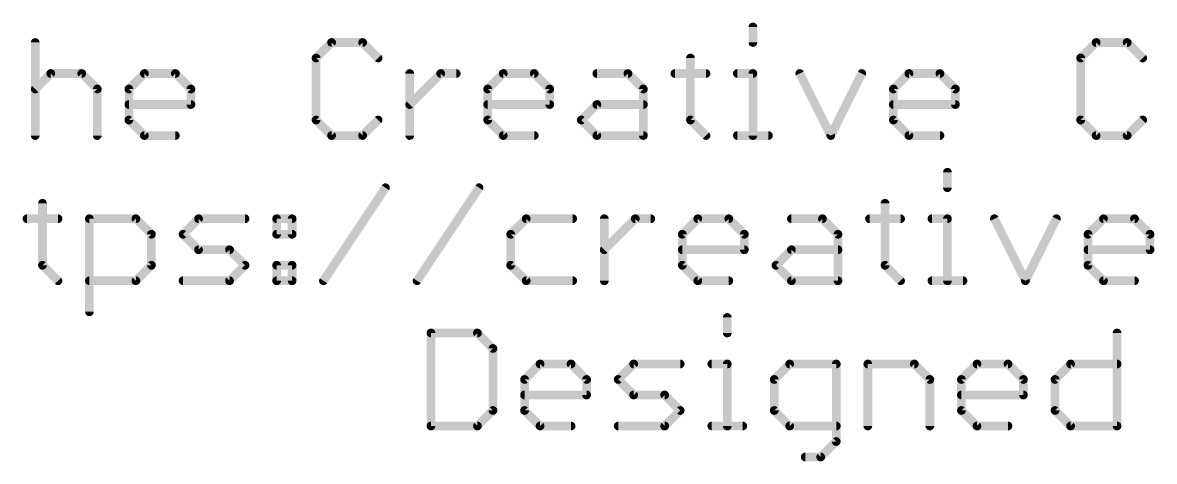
# Model space of a CAD drawing. Extents: x -38 to 87, y -12 to 48.
# Drawn here: x 4.37 to 24.16, y -11.97 to -4.3 of the extents above; entities that cross this region are included whole.
import ezdxf

# ---------------------------------------------------------------- set-up
doc = ezdxf.new("R2010")
doc.units = 0
doc.layers.add('51', color=53, linetype='CONTINUOUS')

msp = doc.modelspace()

# ---------------------------------------------------------------- linework, layer by layer
at = {"layer": '51', "const_width": 0.1524}
for points in [[(17.1362, -4.3756), (17.1362, -4.6468)], [(4.5864, -4.6468), (4.5864, -6.2738)], [(9.769, -4.6468), (9.4979, -4.918)], [(10.3114, -4.6468), (9.769, -4.6468)], [(10.5825, -4.918), (10.3114, -4.6468)], [(23.1391, -4.6468), (22.868, -4.918)], [(23.6815, -4.6468), (23.1391, -4.6468)], [(23.9526, -4.918), (23.6815, -4.6468)], [(9.4979, -4.918), (9.4979, -6.0026)], [(16.0448, -4.918), (16.0448, -6.0026)], [(22.868, -4.918), (22.868, -6.0026)], [(4.5864, -5.4603), (4.8576, -5.1891)], [(4.8576, -5.1891), (5.3999, -5.1891)], [(5.3999, -5.1891), (5.6711, -5.4603)], [(6.2236, -5.4603), (6.4947, -5.1891)], [(6.4947, -5.1891), (7.0371, -5.1891)], [(7.0371, -5.1891), (7.3082, -5.4603)], [(11.135, -6.2738), (11.135, -5.1891)], [(11.135, -5.7315), (11.6774, -5.1891)], [(11.6774, -5.1891), (11.9485, -5.1891)], [(12.4993, -5.4603), (12.7705, -5.1891)], [(12.7705, -5.1891), (13.3128, -5.1891)], [(13.3128, -5.1891), (13.584, -5.4603)], [(14.4076, -5.1891), (14.95, -5.1891)], [(14.95, -5.1891), (15.2211, -5.4603)], [(15.7736, -5.1891), (16.316, -5.1891)], [(16.8651, -5.1891), (17.1362, -5.1891)], [(17.1362, -5.1891), (17.1362, -6.2738)], [(17.9565, -5.1891), (18.4988, -6.2738)], [(18.4988, -6.2738), (19.0412, -5.1891)], [(19.5937, -5.4603), (19.8648, -5.1891)], [(19.8648, -5.1891), (20.4072, -5.1891)], [(20.4072, -5.1891), (20.6783, -5.4603)], [(5.6711, -5.4603), (5.6711, -6.2738)], [(6.2236, -6.0026), (6.2236, -5.4603)], [(7.3082, -5.4603), (7.3082, -5.7315)], [(12.4993, -6.0026), (12.4993, -5.4603)], [(13.584, -5.4603), (13.584, -5.7315)], [(15.2211, -5.4603), (15.2211, -6.2738)], [(19.5937, -6.0026), (19.5937, -5.4603)], [(20.6783, -5.4603), (20.6783, -5.7315)], [(7.3082, -5.7315), (6.2236, -5.7315)], [(13.584, -5.7315), (12.4993, -5.7315)], [(14.1365, -6.0026), (14.4076, -5.7315)], [(14.4076, -5.7315), (15.2211, -5.7315)], [(20.6783, -5.7315), (19.5937, -5.7315)], [(6.4947, -6.2738), (6.2236, -6.0026)], [(9.4979, -6.0026), (9.769, -6.2738)], [(10.3114, -6.2738), (10.5825, -6.0026)], [(12.7705, -6.2738), (12.4993, -6.0026)], [(14.4076, -6.2738), (14.1365, -6.0026)], [(16.0448, -6.0026), (16.316, -6.2738)], [(19.8648, -6.2738), (19.5937, -6.0026)], [(22.868, -6.0026), (23.1391, -6.2738)], [(23.6815, -6.2738), (23.9526, -6.0026)], [(7.0371, -6.2738), (6.4947, -6.2738)], [(9.769, -6.2738), (10.3114, -6.2738)], [(13.3128, -6.2738), (12.7705, -6.2738)], [(15.2211, -6.2738), (14.4076, -6.2738)], [(16.8651, -6.2738), (17.4074, -6.2738)], [(20.4072, -6.2738), (19.8648, -6.2738)], [(23.1391, -6.2738), (23.6815, -6.2738)], [(20.539, -6.9156), (20.539, -7.1868)], [(9.6263, -8.8138), (10.7109, -7.1868)], [(11.2634, -8.8138), (12.3481, -7.1868)], [(4.7131, -7.458), (4.7131, -8.5426)], [(19.4475, -7.458), (19.4475, -8.5426)], [(4.442, -7.7291), (4.9843, -7.7291)], [(5.5334, -9.3561), (5.5334, -7.7291)], [(5.5334, -7.7291), (6.3469, -7.7291)], [(6.3469, -7.7291), (6.618, -8.0003)], [(7.1705, -8.0003), (7.4417, -7.7291)], [(7.4417, -7.7291), (8.2552, -7.7291)], [(8.8077, -7.7291), (9.0789, -7.7291)], [(8.8077, -8.0003), (8.8077, -7.7291)], [(9.0789, -7.7291), (9.0789, -8.0003)], [(13.1718, -7.7291), (12.9006, -8.0003)], [(13.9853, -7.7291), (13.1718, -7.7291)], [(14.5377, -8.8138), (14.5377, -7.7291)], [(14.5377, -8.2715), (15.0801, -7.7291)], [(15.0801, -7.7291), (15.3512, -7.7291)], [(15.902, -8.0003), (16.1732, -7.7291)], [(16.1732, -7.7291), (16.7155, -7.7291)], [(16.7155, -7.7291), (16.9867, -8.0003)], [(17.8104, -7.7291), (18.3527, -7.7291)], [(18.3527, -7.7291), (18.6239, -8.0003)], [(19.1764, -7.7291), (19.7187, -7.7291)], [(20.2678, -7.7291), (20.539, -7.7291)], [(20.539, -7.7291), (20.539, -8.8138)], [(21.3592, -7.7291), (21.9016, -8.8138)], [(21.9016, -8.8138), (22.4439, -7.7291)], [(22.9964, -8.0003), (23.2675, -7.7291)], [(23.2675, -7.7291), (23.8099, -7.7291)], [(23.8099, -7.7291), (24.081, -8.0003)], [(6.618, -8.0003), (6.618, -8.5426)], [(7.4417, -8.2715), (7.1705, -8.0003)], [(9.0789, -8.0003), (8.8077, -8.0003)], [(12.9006, -8.0003), (12.9006, -8.5426)], [(15.902, -8.5426), (15.902, -8.0003)], [(16.9867, -8.0003), (16.9867, -8.2715)], [(18.6239, -8.0003), (18.6239, -8.8138)], [(22.9964, -8.5426), (22.9964, -8.0003)], [(24.081, -8.0003), (24.081, -8.2715)], [(7.984, -8.2715), (7.4417, -8.2715)], [(8.2552, -8.5426), (7.984, -8.2715)], [(16.9867, -8.2715), (15.902, -8.2715)], [(17.5392, -8.5426), (17.8104, -8.2715)], [(17.8104, -8.2715), (18.6239, -8.2715)], [(24.081, -8.2715), (22.9964, -8.2715)], [(4.7131, -8.5426), (4.9843, -8.8138)], [(6.618, -8.5426), (6.3469, -8.8138)], [(7.984, -8.8138), (8.2552, -8.5426)], [(8.8077, -8.5426), (9.0789, -8.5426)], [(8.8077, -8.8138), (8.8077, -8.5426)], [(9.0789, -8.5426), (9.0789, -8.8138)], [(12.9006, -8.5426), (13.1718, -8.8138)], [(16.1732, -8.8138), (15.902, -8.5426)], [(17.8104, -8.8138), (17.5392, -8.5426)], [(19.4475, -8.5426), (19.7187, -8.8138)], [(23.2675, -8.8138), (22.9964, -8.5426)], [(6.3469, -8.8138), (5.5334, -8.8138)], [(7.1705, -8.8138), (7.984, -8.8138)], [(9.0789, -8.8138), (8.8077, -8.8138)], [(13.1718, -8.8138), (13.9853, -8.8138)], [(16.7155, -8.8138), (16.1732, -8.8138)], [(18.6239, -8.8138), (17.8104, -8.8138)], [(20.2678, -8.8138), (20.8101, -8.8138)], [(23.8099, -8.8138), (23.2675, -8.8138)], [(16.6888, -9.4556), (16.6888, -9.7268)], [(11.5062, -9.7268), (11.5062, -11.3538)], [(12.3197, -9.7268), (11.5062, -9.7268)], [(12.5909, -9.998), (12.3197, -9.7268)], [(23.5052, -9.7268), (23.5052, -11.3538)], [(12.5909, -11.0826), (12.5909, -9.998)], [(13.1434, -10.5403), (13.4145, -10.2691)], [(13.4145, -10.2691), (13.9569, -10.2691)], [(13.9569, -10.2691), (14.228, -10.5403)], [(14.7805, -10.5403), (15.0517, -10.2691)], [(15.0517, -10.2691), (15.8652, -10.2691)], [(16.4177, -10.2691), (16.6888, -10.2691)], [(16.6888, -10.2691), (16.6888, -11.3538)], [(17.7803, -10.2691), (17.5091, -10.5403)], [(18.5938, -10.2691), (17.7803, -10.2691)], [(18.5938, -11.625), (18.5938, -10.2691)], [(19.1463, -11.3538), (19.1463, -10.2691)], [(19.1463, -10.2691), (19.9598, -10.2691)], [(19.9598, -10.2691), (20.2309, -10.5403)], [(20.7834, -10.5403), (21.0546, -10.2691)], [(21.0546, -10.2691), (21.5969, -10.2691)], [(21.5969, -10.2691), (21.8681, -10.5403)], [(22.4206, -10.5403), (22.6917, -10.2691)], [(22.6917, -10.2691), (23.5052, -10.2691)], [(13.1434, -11.0826), (13.1434, -10.5403)], [(14.228, -10.5403), (14.228, -10.8115)], [(15.0517, -10.8115), (14.7805, -10.5403)], [(17.5091, -10.5403), (17.5091, -11.0826)], [(20.2309, -10.5403), (20.2309, -11.3538)], [(20.7834, -11.0826), (20.7834, -10.5403)], [(21.8681, -10.5403), (21.8681, -10.8115)], [(22.4206, -11.0826), (22.4206, -10.5403)], [(14.228, -10.8115), (13.1434, -10.8115)], [(15.594, -10.8115), (15.0517, -10.8115)], [(15.8652, -11.0826), (15.594, -10.8115)], [(21.8681, -10.8115), (20.7834, -10.8115)], [(12.3197, -11.3538), (12.5909, -11.0826)], [(13.4145, -11.3538), (13.1434, -11.0826)], [(15.594, -11.3538), (15.8652, -11.0826)], [(17.5091, -11.0826), (17.7803, -11.3538)], [(21.0546, -11.3538), (20.7834, -11.0826)], [(22.6917, -11.3538), (22.4206, -11.0826)], [(11.5062, -11.3538), (12.3197, -11.3538)], [(13.9569, -11.3538), (13.4145, -11.3538)], [(14.7805, -11.3538), (15.594, -11.3538)], [(16.4177, -11.3538), (16.96, -11.3538)], [(17.7803, -11.3538), (18.5938, -11.3538)], [(21.5969, -11.3538), (21.0546, -11.3538)], [(23.5052, -11.3538), (22.6917, -11.3538)], [(18.3226, -11.8961), (18.5938, -11.625)], [(18.0514, -11.8961), (18.3226, -11.8961)]]:
    msp.add_lwpolyline(points, dxfattribs=at)
at = {"layer": '51', "const_width": 0.0762}
for points in [[(17.1743, -4.3756, 1), (17.0981, -4.3756)], [(4.6245, -4.6468, 1), (4.5483, -4.6468)], [(9.769, -4.6087, 1), (9.769, -4.6849)], [(9.796, -4.6738, 1), (9.7421, -4.6199)], [(10.3383, -4.6199, 1), (10.2844, -4.6738)], [(10.3114, -4.6849, 1), (10.3114, -4.6087)], [(17.0981, -4.6468, 1), (17.1743, -4.6468)], [(23.1391, -4.6087, 1), (23.1391, -4.6849)], [(23.1661, -4.6738, 1), (23.1122, -4.6199)], [(23.7084, -4.6199, 1), (23.6545, -4.6738)], [(23.6815, -4.6849, 1), (23.6815, -4.6087)], [(9.4709, -4.891, 1), (9.5248, -4.9449)], [(9.536, -4.918, 1), (9.4598, -4.918)], [(10.5556, -4.9449, 1), (10.6095, -4.891)], [(16.0829, -4.918, 1), (16.0067, -4.918)], [(22.841, -4.891, 1), (22.8949, -4.9449)], [(22.9061, -4.918, 1), (22.8299, -4.918)], [(23.9257, -4.9449, 1), (23.9796, -4.891)], [(4.8576, -5.151, 1), (4.8576, -5.2272)], [(4.8845, -5.2161, 1), (4.8306, -5.1622)], [(5.4268, -5.1622, 1), (5.373, -5.2161)], [(5.3999, -5.2272, 1), (5.3999, -5.151)], [(6.4947, -5.151, 1), (6.4947, -5.2272)], [(6.5217, -5.2161, 1), (6.4678, -5.1622)], [(7.064, -5.1622, 1), (7.0101, -5.2161)], [(7.0371, -5.2272, 1), (7.0371, -5.151)], [(11.1731, -5.1891, 1), (11.0969, -5.1891)], [(11.6774, -5.151, 1), (11.6774, -5.2272)], [(11.7043, -5.2161, 1), (11.6504, -5.1622)], [(11.9485, -5.2272, 1), (11.9485, -5.151)], [(12.7705, -5.151, 1), (12.7705, -5.2272)], [(12.7974, -5.2161, 1), (12.7435, -5.1622)], [(13.3398, -5.1622, 1), (13.2859, -5.2161)], [(13.3128, -5.2272, 1), (13.3128, -5.151)], [(14.4076, -5.151, 1), (14.4076, -5.2272)], [(14.9769, -5.1622, 1), (14.923, -5.2161)], [(14.95, -5.2272, 1), (14.95, -5.151)], [(15.7736, -5.151, 1), (15.7736, -5.2272)], [(16.316, -5.2272, 1), (16.316, -5.151)], [(16.8651, -5.151, 1), (16.8651, -5.2272)], [(17.1743, -5.1891, 1), (17.0981, -5.1891)], [(17.1362, -5.2272, 1), (17.1362, -5.151)], [(17.9906, -5.1721, 1), (17.9224, -5.2062)], [(19.0752, -5.2062, 1), (19.0071, -5.1721)], [(19.8648, -5.151, 1), (19.8648, -5.2272)], [(19.8918, -5.2161, 1), (19.8379, -5.1622)], [(20.4341, -5.1622, 1), (20.3802, -5.2161)], [(20.4072, -5.2272, 1), (20.4072, -5.151)], [(4.5595, -5.4334, 1), (4.6133, -5.4872)], [(5.7092, -5.4603, 1), (5.633, -5.4603)], [(5.6441, -5.4872, 1), (5.698, -5.4334)], [(6.2617, -5.4603, 1), (6.1855, -5.4603)], [(6.1966, -5.4334, 1), (6.2505, -5.4872)], [(7.3463, -5.4603, 1), (7.2701, -5.4603)], [(7.2813, -5.4872, 1), (7.3352, -5.4334)], [(12.5374, -5.4603, 1), (12.4612, -5.4603)], [(12.4724, -5.4334, 1), (12.5263, -5.4872)], [(13.6221, -5.4603, 1), (13.5459, -5.4603)], [(13.557, -5.4872, 1), (13.6109, -5.4334)], [(15.2592, -5.4603, 1), (15.183, -5.4603)], [(15.1942, -5.4872, 1), (15.2481, -5.4334)], [(19.6318, -5.4603, 1), (19.5556, -5.4603)], [(19.5667, -5.4334, 1), (19.6206, -5.4872)], [(20.7164, -5.4603, 1), (20.6402, -5.4603)], [(20.6514, -5.4872, 1), (20.7053, -5.4334)], [(6.2236, -5.6934, 1), (6.2236, -5.7696)], [(7.2701, -5.7315, 1), (7.3463, -5.7315)], [(7.3082, -5.7696, 1), (7.3082, -5.6934)], [(11.1081, -5.7045, 1), (11.162, -5.7584)], [(12.4993, -5.6934, 1), (12.4993, -5.7696)], [(13.5459, -5.7315, 1), (13.6221, -5.7315)], [(13.584, -5.7696, 1), (13.584, -5.6934)], [(14.4076, -5.6934, 1), (14.4076, -5.7696)], [(14.4346, -5.7584, 1), (14.3807, -5.7045)], [(15.2211, -5.7696, 1), (15.2211, -5.6934)], [(19.5937, -5.6934, 1), (19.5937, -5.7696)], [(20.6402, -5.7315, 1), (20.7164, -5.7315)], [(20.6783, -5.7696, 1), (20.6783, -5.6934)], [(6.2505, -5.9757, 1), (6.1966, -6.0296)], [(9.5248, -5.9757, 1), (9.4709, -6.0296)], [(10.6095, -6.0296, 1), (10.5556, -5.9757)], [(12.5263, -5.9757, 1), (12.4724, -6.0296)], [(14.1634, -5.9757, 1), (14.1095, -6.0296)], [(16.0717, -5.9757, 1), (16.0179, -6.0296)], [(19.6206, -5.9757, 1), (19.5667, -6.0296)], [(22.8949, -5.9757, 1), (22.841, -6.0296)], [(23.9796, -6.0296, 1), (23.9257, -5.9757)], [(6.1855, -6.0026, 1), (6.2617, -6.0026)], [(9.4598, -6.0026, 1), (9.536, -6.0026)], [(12.4612, -6.0026, 1), (12.5374, -6.0026)], [(14.1095, -5.9757, 1), (14.1634, -6.0296)], [(16.0067, -6.0026, 1), (16.0829, -6.0026)], [(19.5556, -6.0026, 1), (19.6318, -6.0026)], [(22.8299, -6.0026, 1), (22.9061, -6.0026)], [(4.5483, -6.2738, 1), (4.6245, -6.2738)], [(5.633, -6.2738, 1), (5.7092, -6.2738)], [(6.4947, -6.2357, 1), (6.4947, -6.3119)], [(6.4678, -6.3007, 1), (6.5217, -6.2469)], [(7.0371, -6.3119, 1), (7.0371, -6.2357)], [(9.769, -6.2357, 1), (9.769, -6.3119)], [(9.7421, -6.3007, 1), (9.796, -6.2469)], [(10.2844, -6.2469, 1), (10.3383, -6.3007)], [(10.3114, -6.3119, 1), (10.3114, -6.2357)], [(11.0969, -6.2738, 1), (11.1731, -6.2738)], [(12.7705, -6.2357, 1), (12.7705, -6.3119)], [(12.7435, -6.3007, 1), (12.7974, -6.2469)], [(13.3128, -6.3119, 1), (13.3128, -6.2357)], [(14.4076, -6.2357, 1), (14.4076, -6.3119)], [(14.3807, -6.3007, 1), (14.4346, -6.2469)], [(15.183, -6.2738, 1), (15.2592, -6.2738)], [(15.2211, -6.3119, 1), (15.2211, -6.2357)], [(16.289, -6.3007, 1), (16.3429, -6.2469)], [(16.8651, -6.2357, 1), (16.8651, -6.3119)], [(17.0981, -6.2738, 1), (17.1743, -6.2738)], [(17.4074, -6.3119, 1), (17.4074, -6.2357)], [(18.4648, -6.2568, 1), (18.5329, -6.2908)], [(18.4648, -6.2908, 1), (18.5329, -6.2568)], [(19.8648, -6.2357, 1), (19.8648, -6.3119)], [(19.8379, -6.3007, 1), (19.8918, -6.2469)], [(20.4072, -6.3119, 1), (20.4072, -6.2357)], [(23.1391, -6.2357, 1), (23.1391, -6.3119)], [(23.1122, -6.3007, 1), (23.1661, -6.2469)], [(23.6545, -6.2469, 1), (23.7084, -6.3007)], [(23.6815, -6.3119, 1), (23.6815, -6.2357)], [(20.5771, -6.9156, 1), (20.5009, -6.9156)], [(10.7426, -7.2079, 1), (10.6792, -7.1657)], [(12.3798, -7.2079, 1), (12.3164, -7.1657)], [(20.5009, -7.1868, 1), (20.5771, -7.1868)], [(4.7512, -7.458, 1), (4.675, -7.458)], [(19.4856, -7.458, 1), (19.4094, -7.458)], [(4.442, -7.691, 1), (4.442, -7.7672)], [(4.9843, -7.7672, 1), (4.9843, -7.691)], [(5.5715, -7.7291, 1), (5.4953, -7.7291)], [(5.5334, -7.691, 1), (5.5334, -7.7672)], [(6.3738, -7.7022, 1), (6.3199, -7.7561)], [(6.3469, -7.7672, 1), (6.3469, -7.691)], [(7.4417, -7.691, 1), (7.4417, -7.7672)], [(7.4686, -7.7561, 1), (7.4148, -7.7022)], [(8.2552, -7.7672, 1), (8.2552, -7.691)], [(8.8077, -7.691, 1), (8.8077, -7.7672)], [(8.8458, -7.7291, 1), (8.7696, -7.7291)], [(9.117, -7.7291, 1), (9.0408, -7.7291)], [(9.0789, -7.7672, 1), (9.0789, -7.691)], [(13.1718, -7.691, 1), (13.1718, -7.7672)], [(13.1987, -7.7561, 1), (13.1448, -7.7022)], [(13.9853, -7.7672, 1), (13.9853, -7.691)], [(14.5758, -7.7291, 1), (14.4996, -7.7291)], [(15.0801, -7.691, 1), (15.0801, -7.7672)], [(15.107, -7.7561, 1), (15.0531, -7.7022)], [(15.3512, -7.7672, 1), (15.3512, -7.691)], [(16.1732, -7.691, 1), (16.1732, -7.7672)], [(16.2001, -7.7561, 1), (16.1463, -7.7022)], [(16.7425, -7.7022, 1), (16.6886, -7.7561)], [(16.7155, -7.7672, 1), (16.7155, -7.691)], [(17.8104, -7.691, 1), (17.8104, -7.7672)], [(18.3796, -7.7022, 1), (18.3258, -7.7561)], [(18.3527, -7.7672, 1), (18.3527, -7.691)], [(19.1764, -7.691, 1), (19.1764, -7.7672)], [(19.7187, -7.7672, 1), (19.7187, -7.691)], [(20.2678, -7.691, 1), (20.2678, -7.7672)], [(20.5771, -7.7291, 1), (20.5009, -7.7291)], [(20.539, -7.7672, 1), (20.539, -7.691)], [(21.3933, -7.7121, 1), (21.3252, -7.7462)], [(22.478, -7.7462, 1), (22.4098, -7.7121)], [(23.2675, -7.691, 1), (23.2675, -7.7672)], [(23.2945, -7.7561, 1), (23.2406, -7.7022)], [(23.8368, -7.7022, 1), (23.7829, -7.7561)], [(23.8099, -7.7672, 1), (23.8099, -7.691)], [(6.6561, -8.0003, 1), (6.5799, -8.0003)], [(6.5911, -8.0272, 1), (6.645, -7.9734)], [(7.1975, -7.9734, 1), (7.1436, -8.0272)], [(7.1436, -7.9734, 1), (7.1975, -8.0272)], [(8.8077, -7.9622, 1), (8.8077, -8.0384)], [(8.7696, -8.0003, 1), (8.8458, -8.0003)], [(9.0408, -8.0003, 1), (9.117, -8.0003)], [(9.0789, -8.0384, 1), (9.0789, -7.9622)], [(12.9387, -8.0003, 1), (12.8625, -8.0003)], [(12.8736, -7.9734, 1), (12.9275, -8.0272)], [(15.9401, -8.0003, 1), (15.8639, -8.0003)], [(15.8751, -7.9734, 1), (15.929, -8.0272)], [(17.0248, -8.0003, 1), (16.9486, -8.0003)], [(16.9598, -8.0272, 1), (17.0136, -7.9734)], [(18.662, -8.0003, 1), (18.5858, -8.0003)], [(18.5969, -8.0272, 1), (18.6508, -7.9734)], [(23.0345, -8.0003, 1), (22.9583, -8.0003)], [(22.9694, -7.9734, 1), (23.0233, -8.0272)], [(24.1191, -8.0003, 1), (24.0429, -8.0003)], [(24.0541, -8.0272, 1), (24.108, -7.9734)], [(7.4417, -8.2334, 1), (7.4417, -8.3096)], [(7.4148, -8.2984, 1), (7.4686, -8.2445)], [(8.011, -8.2445, 1), (7.9571, -8.2984)], [(7.984, -8.3096, 1), (7.984, -8.2334)], [(14.5108, -8.2445, 1), (14.5647, -8.2984)], [(15.902, -8.2334, 1), (15.902, -8.3096)], [(16.9486, -8.2715, 1), (17.0248, -8.2715)], [(16.9867, -8.3096, 1), (16.9867, -8.2334)], [(17.8104, -8.2334, 1), (17.8104, -8.3096)], [(17.8373, -8.2984, 1), (17.7834, -8.2445)], [(18.6239, -8.3096, 1), (18.6239, -8.2334)], [(22.9964, -8.2334, 1), (22.9964, -8.3096)], [(24.0429, -8.2715, 1), (24.1191, -8.2715)], [(24.081, -8.3096, 1), (24.081, -8.2334)], [(4.7401, -8.5157, 1), (4.6862, -8.5696)], [(4.675, -8.5426, 1), (4.7512, -8.5426)], [(6.5799, -8.5426, 1), (6.6561, -8.5426)], [(6.645, -8.5696, 1), (6.5911, -8.5157)], [(8.2821, -8.5696, 1), (8.2283, -8.5157)], [(8.2283, -8.5696, 1), (8.2821, -8.5157)], [(8.8077, -8.5045, 1), (8.8077, -8.5807)], [(8.8458, -8.5426, 1), (8.7696, -8.5426)], [(9.117, -8.5426, 1), (9.0408, -8.5426)], [(9.0789, -8.5807, 1), (9.0789, -8.5045)], [(12.9275, -8.5157, 1), (12.8736, -8.5696)], [(12.8625, -8.5426, 1), (12.9387, -8.5426)], [(15.929, -8.5157, 1), (15.8751, -8.5696)], [(15.8639, -8.5426, 1), (15.9401, -8.5426)], [(17.5661, -8.5157, 1), (17.5123, -8.5696)], [(17.5123, -8.5157, 1), (17.5661, -8.5696)], [(19.4745, -8.5157, 1), (19.4206, -8.5696)], [(19.4094, -8.5426, 1), (19.4856, -8.5426)], [(23.0233, -8.5157, 1), (22.9694, -8.5696)], [(22.9583, -8.5426, 1), (23.0345, -8.5426)], [(4.9573, -8.8407, 1), (5.0112, -8.7869)], [(5.5334, -8.7757, 1), (5.5334, -8.8519)], [(6.3199, -8.7869, 1), (6.3738, -8.8407)], [(6.3469, -8.8519, 1), (6.3469, -8.7757)], [(7.1705, -8.7757, 1), (7.1705, -8.8519)], [(7.9571, -8.7869, 1), (8.011, -8.8407)], [(7.984, -8.8519, 1), (7.984, -8.7757)], [(8.8077, -8.7757, 1), (8.8077, -8.8519)], [(8.7696, -8.8138, 1), (8.8458, -8.8138)], [(9.0408, -8.8138, 1), (9.117, -8.8138)], [(9.0789, -8.8519, 1), (9.0789, -8.7757)], [(9.5946, -8.7927, 1), (9.658, -8.8349)], [(11.2317, -8.7927, 1), (11.2951, -8.8349)], [(13.1718, -8.7757, 1), (13.1718, -8.8519)], [(13.1448, -8.8407, 1), (13.1987, -8.7869)], [(13.9853, -8.8519, 1), (13.9853, -8.7757)], [(14.4996, -8.8138, 1), (14.5758, -8.8138)], [(16.1732, -8.7757, 1), (16.1732, -8.8519)], [(16.1463, -8.8407, 1), (16.2001, -8.7869)], [(16.7155, -8.8519, 1), (16.7155, -8.7757)], [(17.8104, -8.7757, 1), (17.8104, -8.8519)], [(17.7834, -8.8407, 1), (17.8373, -8.7869)], [(18.5858, -8.8138, 1), (18.662, -8.8138)], [(18.6239, -8.8519, 1), (18.6239, -8.7757)], [(19.6917, -8.8407, 1), (19.7456, -8.7869)], [(20.2678, -8.7757, 1), (20.2678, -8.8519)], [(20.5009, -8.8138, 1), (20.5771, -8.8138)], [(20.8101, -8.8519, 1), (20.8101, -8.7757)], [(21.8675, -8.7968, 1), (21.9356, -8.8308)], [(21.8675, -8.8308, 1), (21.9356, -8.7968)], [(23.2675, -8.7757, 1), (23.2675, -8.8519)], [(23.2406, -8.8407, 1), (23.2945, -8.7869)], [(23.8099, -8.8519, 1), (23.8099, -8.7757)], [(5.4953, -9.3561, 1), (5.5715, -9.3561)], [(16.7269, -9.4556, 1), (16.6507, -9.4556)], [(11.5443, -9.7268, 1), (11.4681, -9.7268)], [(11.5062, -9.6887, 1), (11.5062, -9.7649)], [(12.3466, -9.6999, 1), (12.2928, -9.7538)], [(12.3197, -9.7649, 1), (12.3197, -9.6887)], [(16.6507, -9.7268, 1), (16.7269, -9.7268)], [(23.5433, -9.7268, 1), (23.4671, -9.7268)], [(12.629, -9.998, 1), (12.5528, -9.998)], [(12.5639, -10.0249, 1), (12.6178, -9.971)], [(13.4145, -10.231, 1), (13.4145, -10.3072)], [(13.4415, -10.2961, 1), (13.3876, -10.2422)], [(13.9838, -10.2422, 1), (13.9299, -10.2961)], [(13.9569, -10.3072, 1), (13.9569, -10.231)], [(15.0517, -10.231, 1), (15.0517, -10.3072)], [(15.0786, -10.2961, 1), (15.0247, -10.2422)], [(15.8652, -10.3072, 1), (15.8652, -10.231)], [(16.4177, -10.231, 1), (16.4177, -10.3072)], [(16.7269, -10.2691, 1), (16.6507, -10.2691)], [(16.6888, -10.3072, 1), (16.6888, -10.231)], [(17.7803, -10.231, 1), (17.7803, -10.3072)], [(17.8072, -10.2961, 1), (17.7533, -10.2422)], [(18.6319, -10.2691, 1), (18.5557, -10.2691)], [(18.5938, -10.3072, 1), (18.5938, -10.231)], [(19.1844, -10.2691, 1), (19.1082, -10.2691)], [(19.1463, -10.231, 1), (19.1463, -10.3072)], [(19.9867, -10.2422, 1), (19.9328, -10.2961)], [(19.9598, -10.3072, 1), (19.9598, -10.231)], [(21.0546, -10.231, 1), (21.0546, -10.3072)], [(21.0815, -10.2961, 1), (21.0276, -10.2422)], [(21.6239, -10.2422, 1), (21.57, -10.2961)], [(21.5969, -10.3072, 1), (21.5969, -10.231)], [(22.6917, -10.231, 1), (22.6917, -10.3072)], [(22.7187, -10.2961, 1), (22.6648, -10.2422)], [(23.5052, -10.3072, 1), (23.5052, -10.231)], [(13.1815, -10.5403, 1), (13.1053, -10.5403)], [(13.1164, -10.5134, 1), (13.1703, -10.5672)], [(14.2661, -10.5403, 1), (14.1899, -10.5403)], [(14.2011, -10.5672, 1), (14.255, -10.5134)], [(14.8075, -10.5134, 1), (14.7536, -10.5672)], [(14.7536, -10.5134, 1), (14.8075, -10.5672)], [(17.5472, -10.5403, 1), (17.471, -10.5403)], [(17.4822, -10.5134, 1), (17.536, -10.5672)], [(20.269, -10.5403, 1), (20.1928, -10.5403)], [(20.204, -10.5672, 1), (20.2579, -10.5134)], [(20.8215, -10.5403, 1), (20.7453, -10.5403)], [(20.7565, -10.5134, 1), (20.8104, -10.5672)], [(21.9062, -10.5403, 1), (21.83, -10.5403)], [(21.8411, -10.5672, 1), (21.895, -10.5134)], [(22.4587, -10.5403, 1), (22.3825, -10.5403)], [(22.3936, -10.5134, 1), (22.4475, -10.5672)], [(13.1434, -10.7734, 1), (13.1434, -10.8496)], [(14.1899, -10.8115, 1), (14.2661, -10.8115)], [(14.228, -10.8496, 1), (14.228, -10.7734)], [(15.0517, -10.7734, 1), (15.0517, -10.8496)], [(15.0247, -10.8384, 1), (15.0786, -10.7845)], [(15.6209, -10.7845, 1), (15.5671, -10.8384)], [(15.594, -10.8496, 1), (15.594, -10.7734)], [(20.7834, -10.7734, 1), (20.7834, -10.8496)], [(21.83, -10.8115, 1), (21.9062, -10.8115)], [(21.8681, -10.8496, 1), (21.8681, -10.7734)], [(12.5528, -11.0826, 1), (12.629, -11.0826)], [(12.6178, -11.1096, 1), (12.5639, -11.0557)], [(13.1703, -11.0557, 1), (13.1164, -11.1096)], [(13.1053, -11.0826, 1), (13.1815, -11.0826)], [(15.8921, -11.1096, 1), (15.8382, -11.0557)], [(15.8382, -11.1096, 1), (15.8921, -11.0557)], [(17.536, -11.0557, 1), (17.4822, -11.1096)], [(17.471, -11.0826, 1), (17.5472, -11.0826)], [(20.8104, -11.0557, 1), (20.7565, -11.1096)], [(20.7453, -11.0826, 1), (20.8215, -11.0826)], [(22.4475, -11.0557, 1), (22.3936, -11.1096)], [(22.3825, -11.0826, 1), (22.4587, -11.0826)], [(11.5062, -11.3157, 1), (11.5062, -11.3919)], [(12.3197, -11.3919, 1), (12.3197, -11.3157)], [(13.4145, -11.3157, 1), (13.4145, -11.3919)], [(13.9569, -11.3919, 1), (13.9569, -11.3157)], [(14.7805, -11.3157, 1), (14.7805, -11.3919)], [(15.594, -11.3919, 1), (15.594, -11.3157)], [(16.4177, -11.3157, 1), (16.4177, -11.3919)], [(16.96, -11.3919, 1), (16.96, -11.3157)], [(17.7803, -11.3157, 1), (17.7803, -11.3919)], [(18.5938, -11.3919, 1), (18.5938, -11.3157)], [(21.0546, -11.3157, 1), (21.0546, -11.3919)], [(21.5969, -11.3919, 1), (21.5969, -11.3157)], [(22.6917, -11.3157, 1), (22.6917, -11.3919)], [(23.5052, -11.3919, 1), (23.5052, -11.3157)], [(11.4681, -11.3538, 1), (11.5443, -11.3538)], [(12.2928, -11.3269, 1), (12.3466, -11.3807)], [(13.3876, -11.3807, 1), (13.4415, -11.3269)], [(15.5671, -11.3269, 1), (15.6209, -11.3807)], [(16.6507, -11.3538, 1), (16.7269, -11.3538)], [(17.7533, -11.3807, 1), (17.8072, -11.3269)], [(19.1082, -11.3538, 1), (19.1844, -11.3538)], [(20.1928, -11.3538, 1), (20.269, -11.3538)], [(21.0276, -11.3807, 1), (21.0815, -11.3269)], [(22.6648, -11.3807, 1), (22.7187, -11.3269)], [(23.4671, -11.3538, 1), (23.5433, -11.3538)], [(18.5557, -11.625, 1), (18.6319, -11.625)], [(18.6207, -11.6519, 1), (18.5668, -11.598)], [(18.0514, -11.858, 1), (18.0514, -11.9342)], [(18.2957, -11.8692, 1), (18.3495, -11.9231)], [(18.3226, -11.9342, 1), (18.3226, -11.858)]]:
    msp.add_lwpolyline(points, format="xyb", dxfattribs=at)

doc.saveas('drawing.dxf')
